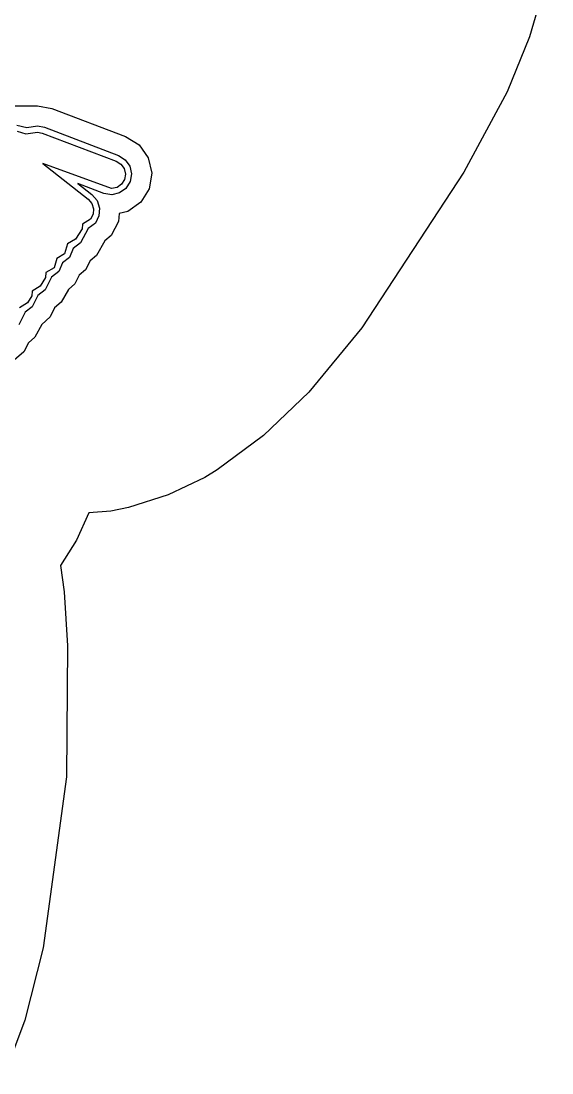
# Model space of a CAD drawing. Header units: metres. Extents: x 8738 to 9560, y -8972 to -7699.
# Drawn here: x 9196.7 to 9222.9, y -8160.6 to -8108.8 of the extents above; entities that cross this region are included whole.
import ezdxf

# ---------------------------------------------------------------- set-up
doc = ezdxf.new("R2010")
doc.units = ezdxf.units.M
doc.layers.add('AI_GREENING_EXCLUSIONS', color=1, linetype='Continuous')

msp = doc.modelspace()

# ---------------------------------------------------------------- linework, layer by layer
at = {"layer": 'AI_GREENING_EXCLUSIONS'}
for points in [[(9222.899, -8105.779), (9221.799, -8109.562), (9220.699, -8112.268), (9218.559, -8116.232), (9213.527, -8123.889), (9210.918, -8127.066), (9208.686, -8129.194), (9206.414, -8130.894), (9205.809, -8131.267), (9203.994, -8132.122), (9202.039, -8132.745), (9201.165, -8132.919), (9200.08, -8133.011), (9199.479, -8134.359), (9198.69, -8135.6), (9198.878, -8136.903), (9199.045, -8139.567), (9198.985, -8146.012), (9197.835, -8154.441), (9196.942, -8157.996), (9195.963, -8160.603)], [(9196.304, -8112.964), (9197.564, -8112.952), (9198.257, -8113.083), (9201.901, -8114.47), (9202.562, -8114.884), (9203.014, -8115.52), (9203.189, -8116.281), (9203.059, -8117.05), (9202.644, -8117.711), (9202.008, -8118.164), (9201.578, -8118.262), (9201.548, -8118.654), (9201.195, -8119.349), (9200.882, -8119.617), (9200.459, -8120.326), (9200.147, -8120.593), (9199.918, -8121.045), (9199.616, -8121.304), (9199.399, -8121.734), (9199.082, -8122.008), (9198.719, -8122.637), (9198.399, -8122.914), (9198.178, -8123.356), (9197.778, -8123.739), (9197.424, -8124.356), (9197.11, -8124.627), (9196.883, -8125.076), (9196.291, -8125.584)], [(9196.548, -8113.914), (9197.033, -8114.026), (9197.555, -8113.952), (9197.901, -8114.017), (9201.545, -8115.404), (9201.876, -8115.612), (9202.102, -8115.93), (9202.189, -8116.31), (9202.124, -8116.695), (9201.917, -8117.025), (9201.599, -8117.251), (9201.219, -8117.338), (9200.834, -8117.273), (9199.548, -8116.784), (9200.24, -8117.328), (9200.494, -8117.624), (9200.615, -8117.995), (9200.585, -8118.384), (9200.408, -8118.732), (9200.051, -8119.006), (9199.673, -8119.708), (9199.316, -8119.982), (9199.131, -8120.427), (9198.792, -8120.695), (9198.611, -8121.119), (9198.252, -8121.395), (9197.93, -8122.023), (9197.57, -8122.3), (9197.304, -8122.855), (9196.947, -8123.128), (9196.637, -8123.74)], [(9196.565, -8114.213), (9196.985, -8114.339), (9197.552, -8114.252), (9197.795, -8114.298), (9201.439, -8115.685), (9201.67, -8115.83), (9201.828, -8116.052), (9201.889, -8116.319), (9201.844, -8116.588), (9201.699, -8116.819), (9201.476, -8116.978), (9201.21, -8117.039), (9197.814, -8115.803), (9200.054, -8117.563), (9200.232, -8117.771), (9200.317, -8118.03), (9200.296, -8118.303), (9200.172, -8118.546), (9199.773, -8118.787), (9199.754, -8119.022), (9199.437, -8119.523), (9199.038, -8119.763), (9198.896, -8120.242), (9198.513, -8120.477), (9198.374, -8120.935), (9197.973, -8121.177), (9197.955, -8121.41), (9197.693, -8121.839), (9197.291, -8122.083), (9197.274, -8122.314), (9197.068, -8122.669), (9196.668, -8122.909)]]:
    msp.add_lwpolyline(points, dxfattribs=at)

doc.saveas('drawing.dxf')
